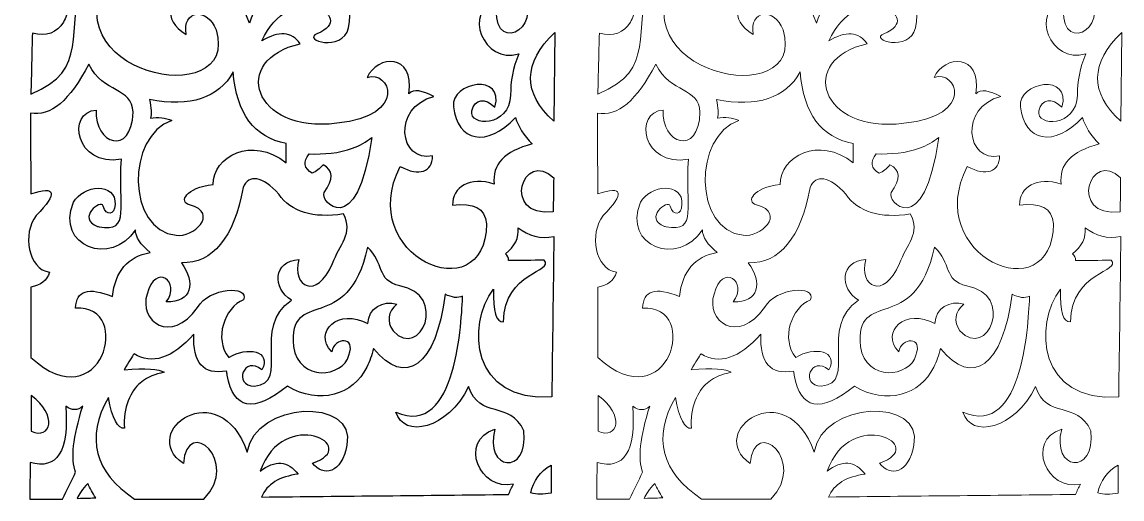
# Model space of a CAD drawing. Header units: centimetres. Extents: x -83 to 82, y -87 to 87.
# Drawn here: x -82.8 to 81.4, y -86.8 to -15.5 of the extents above; entities that cross this region are included whole.
import ezdxf

# ---------------------------------------------------------------- set-up
doc = ezdxf.new("R2010")
doc.units = ezdxf.units.CM
doc.header["$MEASUREMENT"] = 0
doc.layers.add('layer 1', color=7, linetype='Continuous')

msp = doc.modelspace()

# ---------------------------------------------------------------- linework, layer by layer
at = {"layer": 'layer 1', "color": 114}
for points, knots in [([(-42.96517, -5.62604), (-47.53898, -10.06819), (-51.75616, -9.1683), (-51.87404, -3.49289), (-51.87404, -3.49289), (-55.33047, -3.95403), (-56.98355, -2.01725), (-56.83328, 2.31743), (-56.83328, 2.31743), (-60.72804, -1.81231), (-63.69608, -2.80631), (-65.73737, -0.66459), (-65.73737, -0.66459), (-67.49063, -2.76533), (-67.64092, -3.57488), (-66.18821, -3.09325), (-66.18821, -3.09325), (-65.38672, -2.81658), (-63.78373, -2.92929), (-61.37925, -3.43142), (-61.37925, -3.43142), (-65.73737, -4.42542), (-67.69102, -7.24349), (-67.24017, -11.8856), (-67.24017, -11.8856), (-68.6553, -11.05556), (-69.39418, -9.59016), (-69.45679, -7.48942), (-69.45679, -7.48942), (-79.86382, -23.45905), (-50.04878, -29.20666), (-53.86193, -16.6948), (-53.86193, -16.6948), (-55.10387, -13.28538), (-58.98816, -13.66033), (-58.32277, -17.36156), (-58.32277, -17.36156), (-65.8626, -13.03327), (-53.28109, -3.33795), (-48.86845, -15.66692), (-48.86845, -15.66692), (-46.5892, -7.60215), (-32.04943, -6.19844), (-34.06587, -16.374), (-34.06587, -16.374), (-35.05437, -20.09177), (-41.08046, -18.19273), (-38.79158, -17.26935), (-38.79158, -17.26935), (-32.38375, -14.68333), (-42.99715, -9.07369), (-47.02751, -18.34152), (-47.02751, -18.34152), (-44.48527, -16.8044), (-42.5692, -16.94786), (-41.2793, -18.77191), (-41.2793, -18.77191), (-51.73267, -21.04032), (-48.41189, -32.19563), (-35.82592, -30.65375), (-35.82592, -30.65375), (-24.94155, -29.52646), (-27.98527, -22.51616), (-31.31692, -23.82801), (-31.31692, -23.82801), (-29.78886, -20.4049), (-24.17767, -20.09743), (-25.07947, -26.22623), (-25.07947, -26.22623), (-24.32547, -25.40634), (-23.07548, -25.81547), (-21.32948, -26.63537), (-21.32948, -26.63537), (-27.63455, -28.25551), (-26.48016, -36.59489), (-21.52288, -35.5117), (-21.52288, -35.5117), (-21.5496, -37.93766), (-23.49561, -38.59715), (-26.36401, -37.12518), (-26.36401, -37.12518), (-33.22071, -50.39305), (-13.67889, -59.0792), (-13.45577, -45.65808), (-13.45577, -45.65808), (-13.6689, -43.34691), (-15.44, -42.45567), (-18.54142, -42.89088), (-18.54142, -42.89088), (-18.57449, -40.1482), (-15.97233, -38.54396), (-12.31283, -39.73829), (-12.31283, -39.73829), (-12.70104, -36.81776), (-10.81002, -34.81949), (-6.63976, -33.7435), (-6.63976, -33.7435), (-7.92458, -32.4488), (-8.75737, -31.13556), (-9.13812, -29.80384), (-9.13812, -29.80384), (-13.37639, -34.32621), (-17.88334, -33.3948), (-18.39914, -28.17942), (-18.39914, -28.17942), (-18.82494, -24.40834), (-10.6848, -23.1066), (-12.2377, -28.2406), (-12.2377, -28.2406), (-13.70293, -26.78546), (-15.22802, -26.95671), (-15.65656, -28.79396), (-15.65656, -28.79396), (-16.11991, -31.15089), (-10.05862, -31.28411), (-9.87077, -26.42679), (-9.87077, -26.42679), (-9.92086, -24.41829), (-9.52012, -22.36879), (-8.66854, -20.2783), (-8.66854, -20.2783), (-13.90329, -21.91789), (-17.14683, -13.82237), (-11.86199, -12.22377), (-11.86199, -12.22377), (-13.25207, -20.83166), (-4.61098, -16.81464), (-8.25527, -11.05555), (-8.25527, -11.05555), (-10.84759, -7.43819), (-13.28966, -11.46546), (-15.91956, -5.89082), (-15.91956, -5.89082), (-20.10236, -14.02732), (-27.04027, -11.79337), (-26.58943, -9.61066), (-26.58943, -9.61066), (-22.27301, -11.82096), (-17.98715, -8.17651), (-18.24082, 0.40029), (-18.24082, 0.40029), (-18.22384, 1.7743), (-17.65046, 4.10419), (-16.52067, 7.38993), (-16.52067, 7.38993), (-17.26343, 7.0671), (-17.9701, 7.23267), (-18.64063, 7.88667), (-18.64063, 7.88667), (-18.31666, -2.25797), (-24.90292, -6.79841), (-30.26482, 0.03133), (-30.26482, 0.03133), (-30.23976, -5.29808), (-36.42323, -9.91693), (-42.96517, -5.62604)], [0, 0, 0, 0, 0.025, 0.025, 0.025, 0.025, 0.05, 0.05, 0.05, 0.05, 0.075, 0.075, 0.075, 0.075, 0.1, 0.1, 0.1, 0.1, 0.125, 0.125, 0.125, 0.125, 0.15, 0.15, 0.15, 0.15, 0.175, 0.175, 0.175, 0.175, 0.2, 0.2, 0.2, 0.2, 0.225, 0.225, 0.225, 0.225, 0.25, 0.25, 0.25, 0.25, 0.275, 0.275, 0.275, 0.275, 0.3, 0.3, 0.3, 0.3, 0.325, 0.325, 0.325, 0.325, 0.35, 0.35, 0.35, 0.35, 0.375, 0.375, 0.375, 0.375, 0.4, 0.4, 0.4, 0.4, 0.425, 0.425, 0.425, 0.425, 0.45, 0.45, 0.45, 0.45, 0.475, 0.475, 0.475, 0.475, 0.5, 0.5, 0.5, 0.5, 0.525, 0.525, 0.525, 0.525, 0.55, 0.55, 0.55, 0.55, 0.575, 0.575, 0.575, 0.575, 0.6, 0.6, 0.6, 0.6, 0.625, 0.625, 0.625, 0.625, 0.65, 0.65, 0.65, 0.65, 0.675, 0.675, 0.675, 0.675, 0.7, 0.7, 0.7, 0.7, 0.725, 0.725, 0.725, 0.725, 0.75, 0.75, 0.75, 0.75, 0.775, 0.775, 0.775, 0.775, 0.8, 0.8, 0.8, 0.8, 0.825, 0.825, 0.825, 0.825, 0.85, 0.85, 0.85, 0.85, 0.875, 0.875, 0.875, 0.875, 0.9, 0.9, 0.9, 0.9, 0.925, 0.925, 0.925, 0.925, 0.95, 0.95, 0.95, 0.95, 1, 1, 1, 1]), ([(-81.51712, -26.28774), (-81.44185, -23.24959), (-81.3666, -20.21144), (-81.29135, -17.17331), (-81.29135, -17.17331), (-79.22258, -17.70673), (-77.60245, -17.14738), (-76.65082, -15.52256), (-76.65082, -15.52256), (-76.47393, -15.22054), (-76.32049, -14.88118), (-76.19118, -14.50575), (-76.19118, -14.50575), (-75.70645, -13.09846), (-75.56561, -11.17712), (-75.8437, -8.74987), (-75.8437, -8.74987), (-75.12987, -9.13927), (-74.39099, -9.15977), (-73.62707, -8.81135), (-73.62707, -8.81135), (-76.58227, -17.00227), (-72.52393, -22.58177), (-81.51712, -26.28774)], [0, 0, 0, 0, 0.142857143, 0.142857143, 0.142857143, 0.142857143, 0.285714286, 0.285714286, 0.285714286, 0.285714286, 0.428571429, 0.428571429, 0.428571429, 0.428571429, 0.571428571, 0.571428571, 0.571428571, 0.571428571, 0.714285714, 0.714285714, 0.714285714, 0.714285714, 1, 1, 1, 1]), ([(-3.43627, -30.34627), (-3.43627, -30.34627), (-3.28597, -17.06376), (-3.28597, -17.06376), (-3.28597, -17.06376), (-8.04546, -21.65524), (-8.09557, -26.08275), (-3.43627, -30.34627)], [0, 0, 0, 0, 0.333333333, 0.333333333, 0.333333333, 0.333333333, 1, 1, 1, 1]), ([(-70.73635, -43.00933), (-70.22945, -44.56144), (-69.03364, -44.40262), (-68.95226, -42.80956), (-68.95226, -42.80956), (-68.72113, -39.40173), (-73.80375, -39.82322), (-75.12937, -42.46043), (-75.12937, -42.46043), (-77.91665, -49.07111), (-69.43268, -52.10788), (-65.90989, -46.58988), (-65.90989, -46.58988), (-65.89313, -47.63753), (-65.15869, -48.76177), (-63.70657, -49.9626), (-63.70657, -49.9626), (-67.03821, -50.55703), (-68.91696, -52.75029), (-69.34282, -56.54236), (-69.34282, -56.54236), (-72.92497, -55.06653), (-74.75361, -55.64047), (-74.82877, -58.26417), (-74.82877, -58.26417), (-66.01117, -57.77223), (-71.02118, -75.29778), (-81.51712, -65.64335), (-81.51712, -65.64335), (-81.51713, -62.13824), (-81.51712, -58.63313), (-81.51712, -55.12802), (-81.51712, -55.12802), (-80.03918, -54.88205), (-79.11233, -54.14413), (-78.73657, -52.91427), (-78.73657, -52.91427), (-81.91066, -52.44202), (-82.84056, -47.12699), (-80.70853, -44.42311), (-80.70853, -44.42311), (-77.45925, -41.03436), (-77.72878, -39.95639), (-81.51712, -41.18917), (-81.51712, -41.18917), (-81.54217, -37.17161), (-81.56722, -33.15406), (-81.59227, -29.13651), (-81.59227, -29.13651), (-78.58627, -29.68995), (-75.68047, -27.25073), (-72.87487, -21.81882), (-72.87487, -21.81882), (-70.58389, -26.3448), (-66.4264, -25.14471), (-66.26336, -29.00916), (-66.26336, -29.00916), (-66.45121, -35.67003), (-72.07418, -33.74351), (-71.74857, -28.67099), (-71.74857, -28.67099), (-76.15679, -28.93744), (-74.94202, -37.22766), (-67.99157, -36.01845), (-67.99157, -36.01845), (-68.56664, -43.01783), (-66.48876, -47.00376), (-71.33827, -46.13169), (-71.33827, -46.13169), (-71.41112, -46.10845), (-71.4798, -46.08417), (-71.5466, -46.05944), (-71.5466, -46.05944), (-74.82062, -44.84729), (-70.93683, -41.89763), (-70.73635, -43.00933)], [0, 0, 0, 0, 0.05, 0.05, 0.05, 0.05, 0.1, 0.1, 0.1, 0.1, 0.15, 0.15, 0.15, 0.15, 0.2, 0.2, 0.2, 0.2, 0.25, 0.25, 0.25, 0.25, 0.3, 0.3, 0.3, 0.3, 0.35, 0.35, 0.35, 0.35, 0.4, 0.4, 0.4, 0.4, 0.45, 0.45, 0.45, 0.45, 0.5, 0.5, 0.5, 0.5, 0.55, 0.55, 0.55, 0.55, 0.6, 0.6, 0.6, 0.6, 0.65, 0.65, 0.65, 0.65, 0.7, 0.7, 0.7, 0.7, 0.75, 0.75, 0.75, 0.75, 0.8, 0.8, 0.8, 0.8, 0.85, 0.85, 0.85, 0.85, 0.9, 0.9, 0.9, 0.9, 1, 1, 1, 1]), ([(-43.38322, -33.65128), (-43.38321, -34.61455), (-43.38321, -35.57781), (-43.38321, -36.54107), (-43.38321, -36.54107), (-48.51777, -32.46257), (-54.30356, -35.6393), (-54.31609, -39.79977), (-54.31609, -39.79977), (-58.39869, -40.25066), (-59.4256, -42.42314), (-57.84767, -42.81254), (-57.84767, -42.81254), (-53.21488, -44.13889), (-57.39682, -47.81332), (-59.79876, -47.37989), (-59.79876, -47.37989), (-67.26286, -46.67778), (-67.26144, -32.49924), (-60.47757, -30.23886), (-60.47757, -30.23886), (-61.41681, -29.77773), (-62.4813, -29.66502), (-63.67102, -29.9007), (-63.67102, -29.9007), (-63.47064, -29.2756), (-63.52074, -28.34307), (-63.8213, -27.10313), (-63.8213, -27.10313), (-57.67235, -28.27134), (-53.50208, -26.89818), (-51.3105, -22.98364), (-51.3105, -22.98364), (-50.79703, -29.22436), (-48.1546, -32.78024), (-43.38322, -33.65128)], [0, 0, 0, 0, 0.1, 0.1, 0.1, 0.1, 0.2, 0.2, 0.2, 0.2, 0.3, 0.3, 0.3, 0.3, 0.4, 0.4, 0.4, 0.4, 0.5, 0.5, 0.5, 0.5, 0.6, 0.6, 0.6, 0.6, 0.7, 0.7, 0.7, 0.7, 0.8, 0.8, 0.8, 0.8, 1, 1, 1, 1]), ([(-30.60942, -32.75974), (-31.43458, -33.43853), (-32.40949, -33.98362), (-33.47545, -34.37698), (-33.47545, -34.37698), (-35.49803, -35.1221), (-37.76343, -35.30775), (-39.95593, -35.21818), (-39.95593, -35.21818), (-40.87615, -36.40146), (-40.73216, -37.36959), (-39.52399, -38.12258), (-39.52399, -38.12258), (-38.89174, -37.84597), (-38.34712, -37.42592), (-37.89014, -36.86247), (-37.89014, -36.86247), (-36.34756, -37.59414), (-36.28757, -38.9729), (-37.71015, -40.99872), (-37.71015, -40.99872), (-38.52368, -42.1259), (-32.79595, -48.64939), (-30.60942, -32.75974)], [0, 0, 0, 0, 0.142857143, 0.142857143, 0.142857143, 0.142857143, 0.285714286, 0.285714286, 0.285714286, 0.285714286, 0.428571429, 0.428571429, 0.428571429, 0.428571429, 0.571428571, 0.571428571, 0.571428571, 0.571428571, 0.714285714, 0.714285714, 0.714285714, 0.714285714, 1, 1, 1, 1]), ([(-3.52144, -43.86726), (-3.49639, -42.31989), (-3.47135, -40.36338), (-3.44631, -38.81601), (-3.44631, -38.81601), (-7.92965, -34.39936), (-11.44871, -44.7793), (-3.52144, -43.86726)], [0, 0, 0, 0, 0.333333333, 0.333333333, 0.333333333, 0.333333333, 1, 1, 1, 1]), ([(-34.85483, -44.19595), (-33.29679, -47.0797), (-35.41839, -48.75609), (-36.48577, -51.623), (-36.48577, -51.623), (-38.7828, -57.12591), (-42.61928, -55.08904), (-41.48903, -51.02078), (-41.48903, -51.02078), (-45.36746, -51.19988), (-45.46654, -55.35692), (-42.57925, -57.0958), (-42.57925, -57.0958), (-48.67432, -61.09286), (-42.6603, -69.51391), (-48.11733, -69.92222), (-48.11733, -69.92222), (-51.43152, -69.9295), (-49.66313, -65.21321), (-47.01721, -67.50457), (-47.01721, -67.50457), (-45.51719, -64.68936), (-49.18942, -63.90355), (-51.94918, -65.6542), (-51.94918, -65.6542), (-54.23837, -62.8794), (-52.60041, -58.15303), (-49.74032, -57.0088), (-49.74032, -57.0088), (-48.92223, -54.84992), (-54.81091, -55.12377), (-56.64543, -58.15303), (-56.64543, -58.15303), (-60.55859, -63.86082), (-65.48492, -60.15078), (-64.14457, -56.16361), (-64.14457, -56.16361), (-62.97002, -51.45783), (-58.98006, -54.29395), (-61.30177, -57.34177), (-61.30177, -57.34177), (-57.41902, -57.46478), (-56.89297, -54.4721), (-59.04727, -51.49993), (-59.04727, -51.49993), (-54.31282, -51.56142), (-51.23167, -47.81034), (-49.80382, -40.24668), (-49.80382, -40.24668), (-49.02727, -38.23791), (-46.92455, -38.48506), (-44.49464, -41.25223), (-44.49464, -41.25223), (-42.61929, -43.90902), (-39.40602, -44.89026), (-34.85483, -44.19595)], [0, 0, 0, 0, 0.066666667, 0.066666667, 0.066666667, 0.066666667, 0.133333333, 0.133333333, 0.133333333, 0.133333333, 0.2, 0.2, 0.2, 0.2, 0.266666667, 0.266666667, 0.266666667, 0.266666667, 0.333333333, 0.333333333, 0.333333333, 0.333333333, 0.4, 0.4, 0.4, 0.4, 0.466666667, 0.466666667, 0.466666667, 0.466666667, 0.533333333, 0.533333333, 0.533333333, 0.533333333, 0.6, 0.6, 0.6, 0.6, 0.666666667, 0.666666667, 0.666666667, 0.666666667, 0.733333333, 0.733333333, 0.733333333, 0.733333333, 0.8, 0.8, 0.8, 0.8, 0.866666667, 0.866666667, 0.866666667, 0.866666667, 1, 1, 1, 1]), ([(-3.73687, -71.54669), (-3.62748, -63.557), (-3.51811, -55.56731), (-3.40874, -47.57762), (-3.40874, -47.57762), (-5.43752, -47.93628), (-7.21583, -47.49565), (-8.74368, -46.25569), (-8.74368, -46.25569), (-8.61844, -47.74158), (-9.24462, -49.04301), (-10.62218, -50.15998), (-10.62218, -50.15998), (-10.3091, -50.39568), (-10.17134, -50.73385), (-10.20891, -51.17449), (-10.20891, -51.17449), (-8.4306, -51.154), (-6.65229, -51.1335), (-4.87397, -51.113), (-4.87397, -51.113), (-3.24593, -52.85509), (-10.7975, -52.7526), (-10.96031, -60.30501), (-10.96031, -60.30501), (-12.02479, -60.41772), (-12.5132, -58.78838), (-12.42554, -55.41695), (-12.42554, -55.41695), (-16.51236, -60.82639), (-15.72035, -72.41378), (-3.73687, -71.54669)], [0, 0, 0, 0, 0.111111111, 0.111111111, 0.111111111, 0.111111111, 0.222222222, 0.222222222, 0.222222222, 0.222222222, 0.333333333, 0.333333333, 0.333333333, 0.333333333, 0.444444444, 0.444444444, 0.444444444, 0.444444444, 0.555555556, 0.555555556, 0.555555556, 0.555555556, 0.666666667, 0.666666667, 0.666666667, 0.666666667, 0.777777778, 0.777777778, 0.777777778, 0.777777778, 1, 1, 1, 1]), ([(-27.43921, -61.68556), (-28.40531, -60.19229), (-28.20971, -58.86107), (-26.85242, -57.6919), (-26.85242, -57.6919), (-28.91877, -57.05656), (-31.14794, -58.23503), (-31.17298, -60.5817), (-31.17298, -60.5817), (-35.55517, -58.18171), (-39.44678, -61.77008), (-36.59431, -64.79995), (-36.59431, -64.79995), (-36.17489, -62.62806), (-32.93221, -62.41292), (-34.02146, -65.30706), (-34.02146, -65.30706), (-34.88495, -68.63383), (-41.47449, -69.39513), (-42.29369, -63.9941), (-42.29369, -63.9941), (-43.11548, -54.96404), (-34.19315, -62.69709), (-31.24177, -49.16319), (-31.24177, -49.16319), (-28.68676, -51.5307), (-29.93889, -54.13383), (-26.43218, -54.94353), (-26.43218, -54.94353), (-19.16867, -56.1734), (-23.30141, -66.14092), (-27.43921, -61.68556)], [0, 0, 0, 0, 0.111111111, 0.111111111, 0.111111111, 0.111111111, 0.222222222, 0.222222222, 0.222222222, 0.222222222, 0.333333333, 0.333333333, 0.333333333, 0.333333333, 0.444444444, 0.444444444, 0.444444444, 0.444444444, 0.555555556, 0.555555556, 0.555555556, 0.555555556, 0.666666667, 0.666666667, 0.666666667, 0.666666667, 0.777777778, 0.777777778, 0.777777778, 0.777777778, 1, 1, 1, 1]), ([(-16.14497, -69.98889), (-14.46686, -74.9999), (-10.05863, -71.9769), (-7.87957, -76.59852), (-7.87957, -76.59852), (-7.19079, -83.43361), (-13.90329, -82.55233), (-12.23769, -76.35258), (-12.23769, -76.35258), (-17.72301, -78.11472), (-14.46684, -85.70855), (-9.45721, -84.5621), (-9.45721, -84.5621), (-9.70473, -85.08159), (-9.95225, -85.60108), (-10.19977, -86.12057), (-10.19977, -86.12057), (-22.48821, -86.24624), (-34.77665, -86.37192), (-47.06508, -86.4976), (-47.06508, -86.4976), (-46.23854, -84.56083), (-44.41015, -83.42336), (-41.57986, -83.08519), (-41.57986, -83.08519), (-43.13275, -81.05618), (-45.0363, -80.91272), (-47.2905, -82.65479), (-47.2905, -82.65479), (-43.711, -72.75539), (-31.90346, -78.95522), (-39.48181, -81.42542), (-39.48181, -81.42542), (-37.84107, -83.50599), (-35.11197, -83.01517), (-34.32292, -78.74139), (-34.32292, -78.74139), (-32.81991, -71.50572), (-48.07535, -72.16163), (-49.20262, -79.78677), (-49.20262, -79.78677), (-53.33586, -67.9596), (-65.61036, -76.71212), (-58.74667, -81.50858), (-58.74667, -81.50858), (-58.14546, -74.21139), (-50.20461, -81.20111), (-55.66552, -86.79699), (-55.66552, -86.79699), (-59.12242, -86.79698), (-62.57932, -86.79698), (-66.03622, -86.79698), (-66.03622, -86.79698), (-72.04822, -82.75893), (-73.35081, -77.696), (-69.94402, -71.60818), (-69.94402, -71.60818), (-69.34282, -74.82632), (-68.54122, -76.36364), (-67.53922, -76.22016), (-67.53922, -76.22016), (-67.78813, -73.17851), (-66.55753, -70.57111), (-65.18552, -69.47031), (-65.18552, -69.47031), (-63.81351, -68.3695), (-63.06516, -68.18921), (-61.60237, -67.8571), (-61.60237, -67.8571), (-62.36861, -67.34503), (-64.36059, -67.21535), (-67.5783, -67.468), (-67.5783, -67.468), (-66.86447, -66.28955), (-66.37606, -65.50049), (-66.11307, -65.10083), (-66.11307, -65.10083), (-63.43403, -66.7852), (-60.45252, -65.79767), (-57.16852, -62.13824), (-57.16852, -62.13824), (-57.39396, -66.44275), (-55.76572, -68.28755), (-52.28377, -67.67262), (-52.28377, -67.67262), (-52.25445, -67.88856), (-52.22153, -68.09654), (-52.18578, -68.29833), (-52.18578, -68.29833), (-51.27472, -73.44082), (-48.27658, -73.99125), (-43.19062, -69.94787), (-43.19062, -69.94787), (-38.3662, -72.77004), (-33.44803, -71.25796), (-31.34355, -67.07964), (-31.34355, -67.07964), (-30.92891, -66.25641), (-30.5905, -65.32496), (-30.33997, -64.2905), (-30.33997, -64.2905), (-25.58047, -70.19384), (-20.97127, -66.9347), (-19.66867, -56.1734), (-19.66867, -56.1734), (-18.64163, -56.72683), (-17.76488, -56.82932), (-17.03842, -56.48087), (-17.03842, -56.48087), (-17.21714, -59.6953), (-17.81802, -77.88458), (-27.0027, -73.80096), (-27.0027, -73.80096), (-25.85056, -77.80772), (-19.30085, -76.38333), (-16.14497, -69.98889)], [0, 0, 0, 0, 0.033333333, 0.033333333, 0.033333333, 0.033333333, 0.066666667, 0.066666667, 0.066666667, 0.066666667, 0.1, 0.1, 0.1, 0.1, 0.133333333, 0.133333333, 0.133333333, 0.133333333, 0.166666667, 0.166666667, 0.166666667, 0.166666667, 0.2, 0.2, 0.2, 0.2, 0.233333333, 0.233333333, 0.233333333, 0.233333333, 0.266666667, 0.266666667, 0.266666667, 0.266666667, 0.3, 0.3, 0.3, 0.3, 0.333333333, 0.333333333, 0.333333333, 0.333333333, 0.366666667, 0.366666667, 0.366666667, 0.366666667, 0.4, 0.4, 0.4, 0.4, 0.433333333, 0.433333333, 0.433333333, 0.433333333, 0.466666667, 0.466666667, 0.466666667, 0.466666667, 0.5, 0.5, 0.5, 0.5, 0.533333333, 0.533333333, 0.533333333, 0.533333333, 0.566666667, 0.566666667, 0.566666667, 0.566666667, 0.6, 0.6, 0.6, 0.6, 0.633333333, 0.633333333, 0.633333333, 0.633333333, 0.666666667, 0.666666667, 0.666666667, 0.666666667, 0.7, 0.7, 0.7, 0.7, 0.733333333, 0.733333333, 0.733333333, 0.733333333, 0.766666667, 0.766666667, 0.766666667, 0.766666667, 0.8, 0.8, 0.8, 0.8, 0.833333333, 0.833333333, 0.833333333, 0.833333333, 0.866666667, 0.866666667, 0.866666667, 0.866666667, 0.9, 0.9, 0.9, 0.9, 0.933333333, 0.933333333, 0.933333333, 0.933333333, 1, 1, 1, 1]), ([(-81.47851, -76.64802), (-81.47851, -74.8808), (-81.47851, -73.11357), (-81.47851, -71.34635), (-81.47851, -71.34635), (-77.43455, -74.23538), (-78.52379, -78.03106), (-81.47851, -76.64802)], [0, 0, 0, 0, 0.333333333, 0.333333333, 0.333333333, 0.333333333, 1, 1, 1, 1]), ([(-81.62948, -81.33286), (-77.59697, -82.49083), (-75.81865, -79.69326), (-76.29454, -72.94017), (-76.29454, -72.94017), (-75.38034, -73.596), (-74.54127, -73.59601), (-73.77735, -72.94017), (-73.77735, -72.94017), (-75.22955, -77.55252), (-75.58004, -80.83911), (-74.82877, -82.79993), (-74.82877, -82.79993), (-75.48007, -84.13228), (-76.13137, -85.46464), (-76.78267, -86.79699), (-76.78267, -86.79699), (-78.41092, -86.79699), (-80.03917, -86.79699), (-81.66742, -86.79699), (-81.66742, -86.79699), (-81.65478, -84.97561), (-81.64213, -83.15424), (-81.62948, -81.33286)], [0, 0, 0, 0, 0.142857143, 0.142857143, 0.142857143, 0.142857143, 0.285714286, 0.285714286, 0.285714286, 0.285714286, 0.428571429, 0.428571429, 0.428571429, 0.428571429, 0.571428571, 0.571428571, 0.571428571, 0.571428571, 0.714285714, 0.714285714, 0.714285714, 0.714285714, 1, 1, 1, 1]), ([(-3.84199, -85.91441), (-3.84199, -84.516), (-3.84199, -83.11759), (-3.84199, -81.71918), (-3.84199, -81.71918), (-5.46334, -82.7078), (-6.4712, -84.09597), (-6.86557, -85.88368), (-6.86557, -85.88368), (-5.97039, -86.11931), (-4.96253, -86.12955), (-3.84199, -85.91441)], [0, 0, 0, 0, 0.25, 0.25, 0.25, 0.25, 0.5, 0.5, 0.5, 0.5, 1, 1, 1, 1]), ([(-71.82559, -86.60593), (-72.35769, -86.65716), (-73.27791, -86.6879), (-74.58625, -86.69813), (-74.58625, -86.69813), (-74.35462, -86.09369), (-73.83504, -85.34582), (-73.02751, -84.45453), (-73.02751, -84.45453), (-72.67695, -85.21265), (-72.27631, -85.92978), (-71.82559, -86.60593)], [0, 0, 0, 0, 0.25, 0.25, 0.25, 0.25, 0.5, 0.5, 0.5, 0.5, 1, 1, 1, 1])]:
    msp.add_open_spline(points, degree=3, knots=knots, dxfattribs=at)
at = {"layer": 'layer 1', "color": 250, "lineweight": 9}
for points, knots in [([(41.70154, -5.62604), (37.12773, -10.06819), (32.91055, -9.1683), (32.79267, -3.49289), (32.79267, -3.49289), (29.33624, -3.95403), (27.68316, -2.01725), (27.83343, 2.31743), (27.83343, 2.31743), (23.93867, -1.81231), (20.97063, -2.80631), (18.92934, -0.66459), (18.92934, -0.66459), (17.17608, -2.76533), (17.02579, -3.57488), (18.4785, -3.09325), (18.4785, -3.09325), (19.27999, -2.81658), (20.88298, -2.92929), (23.28746, -3.43142), (23.28746, -3.43142), (18.92934, -4.42542), (16.97569, -7.24349), (17.42654, -11.8856), (17.42654, -11.8856), (16.01141, -11.05556), (15.27253, -9.59016), (15.20992, -7.48942), (15.20992, -7.48942), (4.80289, -23.45905), (34.61793, -29.20666), (30.80478, -16.6948), (30.80478, -16.6948), (29.56284, -13.28538), (25.67855, -13.66033), (26.34394, -17.36156), (26.34394, -17.36156), (18.80411, -13.03327), (31.38562, -3.33795), (35.79826, -15.66692), (35.79826, -15.66692), (38.07751, -7.60215), (52.61728, -6.19844), (50.60084, -16.374), (50.60084, -16.374), (49.61234, -20.09177), (43.58625, -18.19273), (45.87513, -17.26935), (45.87513, -17.26935), (52.28296, -14.68333), (41.66956, -9.07369), (37.6392, -18.34152), (37.6392, -18.34152), (40.18144, -16.8044), (42.09751, -16.94786), (43.38741, -18.77191), (43.38741, -18.77191), (32.93404, -21.04032), (36.25482, -32.19563), (48.84079, -30.65375), (48.84079, -30.65375), (59.72516, -29.52646), (56.68144, -22.51616), (53.34979, -23.82801), (53.34979, -23.82801), (54.87785, -20.4049), (60.48904, -20.09743), (59.58724, -26.22623), (59.58724, -26.22623), (60.34124, -25.40634), (61.59123, -25.81547), (63.33723, -26.63537), (63.33723, -26.63537), (57.03216, -28.25551), (58.18655, -36.59489), (63.14383, -35.5117), (63.14383, -35.5117), (63.11711, -37.93766), (61.1711, -38.59715), (58.3027, -37.12518), (58.3027, -37.12518), (51.446, -50.39305), (70.98782, -59.0792), (71.21094, -45.65808), (71.21094, -45.65808), (70.99781, -43.34691), (69.22671, -42.45567), (66.12529, -42.89088), (66.12529, -42.89088), (66.09222, -40.1482), (68.69438, -38.54396), (72.35388, -39.73829), (72.35388, -39.73829), (71.96567, -36.81776), (73.85669, -34.81949), (78.02695, -33.7435), (78.02695, -33.7435), (76.74213, -32.4488), (75.90934, -31.13556), (75.52859, -29.80384), (75.52859, -29.80384), (71.29032, -34.32621), (66.78337, -33.3948), (66.26757, -28.17942), (66.26757, -28.17942), (65.84177, -24.40834), (73.98191, -23.1066), (72.42901, -28.2406), (72.42901, -28.2406), (70.96378, -26.78546), (69.43869, -26.95671), (69.01015, -28.79396), (69.01015, -28.79396), (68.5468, -31.15089), (74.60809, -31.28411), (74.79594, -26.42679), (74.79594, -26.42679), (74.74585, -24.41829), (75.14659, -22.36879), (75.99817, -20.2783), (75.99817, -20.2783), (70.76342, -21.91789), (67.51988, -13.82237), (72.80472, -12.22377), (72.80472, -12.22377), (71.41464, -20.83166), (80.05573, -16.81464), (76.41144, -11.05555), (76.41144, -11.05555), (73.81912, -7.43819), (71.37705, -11.46546), (68.74715, -5.89082), (68.74715, -5.89082), (64.56435, -14.02732), (57.62644, -11.79337), (58.07728, -9.61066), (58.07728, -9.61066), (62.3937, -11.82096), (66.67956, -8.17651), (66.42589, 0.40029), (66.42589, 0.40029), (66.44287, 1.7743), (67.01625, 4.10419), (68.14604, 7.38993), (68.14604, 7.38993), (67.40328, 7.0671), (66.69661, 7.23267), (66.02608, 7.88667), (66.02608, 7.88667), (66.35005, -2.25797), (59.76379, -6.79841), (54.40189, 0.03133), (54.40189, 0.03133), (54.42695, -5.29808), (48.24348, -9.91693), (41.70154, -5.62604)], [0, 0, 0, 0, 0.025, 0.025, 0.025, 0.025, 0.05, 0.05, 0.05, 0.05, 0.075, 0.075, 0.075, 0.075, 0.1, 0.1, 0.1, 0.1, 0.125, 0.125, 0.125, 0.125, 0.15, 0.15, 0.15, 0.15, 0.175, 0.175, 0.175, 0.175, 0.2, 0.2, 0.2, 0.2, 0.225, 0.225, 0.225, 0.225, 0.25, 0.25, 0.25, 0.25, 0.275, 0.275, 0.275, 0.275, 0.3, 0.3, 0.3, 0.3, 0.325, 0.325, 0.325, 0.325, 0.35, 0.35, 0.35, 0.35, 0.375, 0.375, 0.375, 0.375, 0.4, 0.4, 0.4, 0.4, 0.425, 0.425, 0.425, 0.425, 0.45, 0.45, 0.45, 0.45, 0.475, 0.475, 0.475, 0.475, 0.5, 0.5, 0.5, 0.5, 0.525, 0.525, 0.525, 0.525, 0.55, 0.55, 0.55, 0.55, 0.575, 0.575, 0.575, 0.575, 0.6, 0.6, 0.6, 0.6, 0.625, 0.625, 0.625, 0.625, 0.65, 0.65, 0.65, 0.65, 0.675, 0.675, 0.675, 0.675, 0.7, 0.7, 0.7, 0.7, 0.725, 0.725, 0.725, 0.725, 0.75, 0.75, 0.75, 0.75, 0.775, 0.775, 0.775, 0.775, 0.8, 0.8, 0.8, 0.8, 0.825, 0.825, 0.825, 0.825, 0.85, 0.85, 0.85, 0.85, 0.875, 0.875, 0.875, 0.875, 0.9, 0.9, 0.9, 0.9, 0.925, 0.925, 0.925, 0.925, 0.95, 0.95, 0.95, 0.95, 1, 1, 1, 1]), ([(3.14959, -26.28774), (3.22486, -23.24959), (3.30011, -20.21144), (3.37536, -17.17331), (3.37536, -17.17331), (5.44413, -17.70673), (7.06426, -17.14738), (8.01589, -15.52256), (8.01589, -15.52256), (8.19278, -15.22054), (8.34622, -14.88118), (8.47553, -14.50575), (8.47553, -14.50575), (8.96026, -13.09846), (9.1011, -11.17712), (8.82301, -8.74987), (8.82301, -8.74987), (9.53684, -9.13927), (10.27572, -9.15977), (11.03964, -8.81135), (11.03964, -8.81135), (8.08444, -17.00227), (12.14278, -22.58177), (3.14959, -26.28774)], [0, 0, 0, 0, 0.142857143, 0.142857143, 0.142857143, 0.142857143, 0.285714286, 0.285714286, 0.285714286, 0.285714286, 0.428571429, 0.428571429, 0.428571429, 0.428571429, 0.571428571, 0.571428571, 0.571428571, 0.571428571, 0.714285714, 0.714285714, 0.714285714, 0.714285714, 1, 1, 1, 1]), ([(81.23044, -30.34627), (81.23044, -30.34627), (81.38074, -17.06376), (81.38074, -17.06376), (81.38074, -17.06376), (76.62125, -21.65524), (76.57114, -26.08275), (81.23044, -30.34627)], [0, 0, 0, 0, 0.333333333, 0.333333333, 0.333333333, 0.333333333, 1, 1, 1, 1]), ([(13.93036, -43.00933), (14.43726, -44.56144), (15.63307, -44.40262), (15.71445, -42.80956), (15.71445, -42.80956), (15.94558, -39.40173), (10.86296, -39.82322), (9.53734, -42.46043), (9.53734, -42.46043), (6.75006, -49.07111), (15.23403, -52.10788), (18.75682, -46.58988), (18.75682, -46.58988), (18.77358, -47.63753), (19.50802, -48.76177), (20.96014, -49.9626), (20.96014, -49.9626), (17.6285, -50.55703), (15.74975, -52.75029), (15.32389, -56.54236), (15.32389, -56.54236), (11.74174, -55.06653), (9.9131, -55.64047), (9.83794, -58.26417), (9.83794, -58.26417), (18.65554, -57.77223), (13.64553, -75.29778), (3.14959, -65.64335), (3.14959, -65.64335), (3.14958, -62.13824), (3.14959, -58.63313), (3.14959, -55.12802), (3.14959, -55.12802), (4.62753, -54.88205), (5.55438, -54.14413), (5.93014, -52.91427), (5.93014, -52.91427), (2.75605, -52.44202), (1.82615, -47.12699), (3.95818, -44.42311), (3.95818, -44.42311), (7.20746, -41.03436), (6.93793, -39.95639), (3.14959, -41.18917), (3.14959, -41.18917), (3.12454, -37.17161), (3.09949, -33.15406), (3.07444, -29.13651), (3.07444, -29.13651), (6.08044, -29.68995), (8.98624, -27.25073), (11.79184, -21.81882), (11.79184, -21.81882), (14.08282, -26.3448), (18.24031, -25.14471), (18.40335, -29.00916), (18.40335, -29.00916), (18.2155, -35.67003), (12.59253, -33.74351), (12.91814, -28.67099), (12.91814, -28.67099), (8.50992, -28.93744), (9.72469, -37.22766), (16.67514, -36.01845), (16.67514, -36.01845), (16.10007, -43.01783), (18.17795, -47.00376), (13.32844, -46.13169), (13.32844, -46.13169), (13.25559, -46.10845), (13.18691, -46.08417), (13.12011, -46.05944), (13.12011, -46.05944), (9.84609, -44.84729), (13.72988, -41.89763), (13.93036, -43.00933)], [0, 0, 0, 0, 0.05, 0.05, 0.05, 0.05, 0.1, 0.1, 0.1, 0.1, 0.15, 0.15, 0.15, 0.15, 0.2, 0.2, 0.2, 0.2, 0.25, 0.25, 0.25, 0.25, 0.3, 0.3, 0.3, 0.3, 0.35, 0.35, 0.35, 0.35, 0.4, 0.4, 0.4, 0.4, 0.45, 0.45, 0.45, 0.45, 0.5, 0.5, 0.5, 0.5, 0.55, 0.55, 0.55, 0.55, 0.6, 0.6, 0.6, 0.6, 0.65, 0.65, 0.65, 0.65, 0.7, 0.7, 0.7, 0.7, 0.75, 0.75, 0.75, 0.75, 0.8, 0.8, 0.8, 0.8, 0.85, 0.85, 0.85, 0.85, 0.9, 0.9, 0.9, 0.9, 1, 1, 1, 1]), ([(41.28349, -33.65128), (41.2835, -34.61455), (41.2835, -35.57781), (41.2835, -36.54107), (41.2835, -36.54107), (36.14894, -32.46257), (30.36315, -35.6393), (30.35062, -39.79977), (30.35062, -39.79977), (26.26802, -40.25066), (25.24111, -42.42314), (26.81904, -42.81254), (26.81904, -42.81254), (31.45183, -44.13889), (27.26989, -47.81332), (24.86795, -47.37989), (24.86795, -47.37989), (17.40385, -46.67778), (17.40527, -32.49924), (24.18914, -30.23886), (24.18914, -30.23886), (23.2499, -29.77773), (22.18541, -29.66502), (20.99569, -29.9007), (20.99569, -29.9007), (21.19607, -29.2756), (21.14597, -28.34307), (20.84541, -27.10313), (20.84541, -27.10313), (26.99436, -28.27134), (31.16463, -26.89818), (33.35621, -22.98364), (33.35621, -22.98364), (33.86968, -29.22436), (36.51211, -32.78024), (41.28349, -33.65128)], [0, 0, 0, 0, 0.1, 0.1, 0.1, 0.1, 0.2, 0.2, 0.2, 0.2, 0.3, 0.3, 0.3, 0.3, 0.4, 0.4, 0.4, 0.4, 0.5, 0.5, 0.5, 0.5, 0.6, 0.6, 0.6, 0.6, 0.7, 0.7, 0.7, 0.7, 0.8, 0.8, 0.8, 0.8, 1, 1, 1, 1]), ([(54.05729, -32.75974), (53.23213, -33.43853), (52.25722, -33.98362), (51.19126, -34.37698), (51.19126, -34.37698), (49.16868, -35.1221), (46.90328, -35.30775), (44.71078, -35.21818), (44.71078, -35.21818), (43.79056, -36.40146), (43.93455, -37.36959), (45.14272, -38.12258), (45.14272, -38.12258), (45.77497, -37.84597), (46.31959, -37.42592), (46.77657, -36.86247), (46.77657, -36.86247), (48.31915, -37.59414), (48.37914, -38.9729), (46.95656, -40.99872), (46.95656, -40.99872), (46.14303, -42.1259), (51.87076, -48.64939), (54.05729, -32.75974)], [0, 0, 0, 0, 0.142857143, 0.142857143, 0.142857143, 0.142857143, 0.285714286, 0.285714286, 0.285714286, 0.285714286, 0.428571429, 0.428571429, 0.428571429, 0.428571429, 0.571428571, 0.571428571, 0.571428571, 0.571428571, 0.714285714, 0.714285714, 0.714285714, 0.714285714, 1, 1, 1, 1]), ([(81.14527, -43.86726), (81.17032, -42.31989), (81.19536, -40.36338), (81.2204, -38.81601), (81.2204, -38.81601), (76.73706, -34.39936), (73.218, -44.7793), (81.14527, -43.86726)], [0, 0, 0, 0, 0.333333333, 0.333333333, 0.333333333, 0.333333333, 1, 1, 1, 1]), ([(49.81188, -44.19595), (51.36992, -47.0797), (49.24832, -48.75609), (48.18094, -51.623), (48.18094, -51.623), (45.88391, -57.12591), (42.04743, -55.08904), (43.17768, -51.02078), (43.17768, -51.02078), (39.29925, -51.19988), (39.20017, -55.35692), (42.08746, -57.0958), (42.08746, -57.0958), (35.99239, -61.09286), (42.00641, -69.51391), (36.54938, -69.92222), (36.54938, -69.92222), (33.23519, -69.9295), (35.00358, -65.21321), (37.6495, -67.50457), (37.6495, -67.50457), (39.14952, -64.68936), (35.47729, -63.90355), (32.71753, -65.6542), (32.71753, -65.6542), (30.42834, -62.8794), (32.0663, -58.15303), (34.92639, -57.0088), (34.92639, -57.0088), (35.74448, -54.84992), (29.8558, -55.12377), (28.02128, -58.15303), (28.02128, -58.15303), (24.10812, -63.86082), (19.18179, -60.15078), (20.52214, -56.16361), (20.52214, -56.16361), (21.69669, -51.45783), (25.68665, -54.29395), (23.36494, -57.34177), (23.36494, -57.34177), (27.24769, -57.46478), (27.77374, -54.4721), (25.61944, -51.49993), (25.61944, -51.49993), (30.35389, -51.56142), (33.43504, -47.81034), (34.86289, -40.24668), (34.86289, -40.24668), (35.63944, -38.23791), (37.74216, -38.48506), (40.17207, -41.25223), (40.17207, -41.25223), (42.04742, -43.90902), (45.26069, -44.89026), (49.81188, -44.19595)], [0, 0, 0, 0, 0.066666667, 0.066666667, 0.066666667, 0.066666667, 0.133333333, 0.133333333, 0.133333333, 0.133333333, 0.2, 0.2, 0.2, 0.2, 0.266666667, 0.266666667, 0.266666667, 0.266666667, 0.333333333, 0.333333333, 0.333333333, 0.333333333, 0.4, 0.4, 0.4, 0.4, 0.466666667, 0.466666667, 0.466666667, 0.466666667, 0.533333333, 0.533333333, 0.533333333, 0.533333333, 0.6, 0.6, 0.6, 0.6, 0.666666667, 0.666666667, 0.666666667, 0.666666667, 0.733333333, 0.733333333, 0.733333333, 0.733333333, 0.8, 0.8, 0.8, 0.8, 0.866666667, 0.866666667, 0.866666667, 0.866666667, 1, 1, 1, 1]), ([(80.92984, -71.54669), (81.03923, -63.557), (81.1486, -55.56731), (81.25797, -47.57762), (81.25797, -47.57762), (79.22919, -47.93628), (77.45088, -47.49565), (75.92303, -46.25569), (75.92303, -46.25569), (76.04827, -47.74158), (75.42209, -49.04301), (74.04453, -50.15998), (74.04453, -50.15998), (74.35761, -50.39568), (74.49537, -50.73385), (74.4578, -51.17449), (74.4578, -51.17449), (76.23611, -51.154), (78.01442, -51.1335), (79.79274, -51.113), (79.79274, -51.113), (81.42078, -52.85509), (73.86921, -52.7526), (73.7064, -60.30501), (73.7064, -60.30501), (72.64192, -60.41772), (72.15351, -58.78838), (72.24117, -55.41695), (72.24117, -55.41695), (68.15435, -60.82639), (68.94636, -72.41378), (80.92984, -71.54669)], [0, 0, 0, 0, 0.111111111, 0.111111111, 0.111111111, 0.111111111, 0.222222222, 0.222222222, 0.222222222, 0.222222222, 0.333333333, 0.333333333, 0.333333333, 0.333333333, 0.444444444, 0.444444444, 0.444444444, 0.444444444, 0.555555556, 0.555555556, 0.555555556, 0.555555556, 0.666666667, 0.666666667, 0.666666667, 0.666666667, 0.777777778, 0.777777778, 0.777777778, 0.777777778, 1, 1, 1, 1]), ([(57.2275, -61.68556), (56.2614, -60.19229), (56.457, -58.86107), (57.81429, -57.6919), (57.81429, -57.6919), (55.74794, -57.05656), (53.51877, -58.23503), (53.49373, -60.5817), (53.49373, -60.5817), (49.11154, -58.18171), (45.21993, -61.77008), (48.0724, -64.79995), (48.0724, -64.79995), (48.49182, -62.62806), (51.7345, -62.41292), (50.64525, -65.30706), (50.64525, -65.30706), (49.78176, -68.63383), (43.19222, -69.39513), (42.37302, -63.9941), (42.37302, -63.9941), (41.55123, -54.96404), (50.47356, -62.69709), (53.42494, -49.16319), (53.42494, -49.16319), (55.97995, -51.5307), (54.72782, -54.13383), (58.23453, -54.94353), (58.23453, -54.94353), (65.49804, -56.1734), (61.3653, -66.14092), (57.2275, -61.68556)], [0, 0, 0, 0, 0.111111111, 0.111111111, 0.111111111, 0.111111111, 0.222222222, 0.222222222, 0.222222222, 0.222222222, 0.333333333, 0.333333333, 0.333333333, 0.333333333, 0.444444444, 0.444444444, 0.444444444, 0.444444444, 0.555555556, 0.555555556, 0.555555556, 0.555555556, 0.666666667, 0.666666667, 0.666666667, 0.666666667, 0.777777778, 0.777777778, 0.777777778, 0.777777778, 1, 1, 1, 1]), ([(68.52174, -69.98889), (70.19985, -74.9999), (74.60808, -71.9769), (76.78714, -76.59852), (76.78714, -76.59852), (77.47592, -83.43361), (70.76342, -82.55233), (72.42902, -76.35258), (72.42902, -76.35258), (66.9437, -78.11472), (70.19987, -85.70855), (75.2095, -84.5621), (75.2095, -84.5621), (74.96198, -85.08159), (74.71446, -85.60108), (74.46694, -86.12057), (74.46694, -86.12057), (62.1785, -86.24624), (49.89006, -86.37192), (37.60163, -86.4976), (37.60163, -86.4976), (38.42817, -84.56083), (40.25656, -83.42336), (43.08685, -83.08519), (43.08685, -83.08519), (41.53396, -81.05618), (39.63041, -80.91272), (37.37621, -82.65479), (37.37621, -82.65479), (40.95571, -72.75539), (52.76325, -78.95522), (45.1849, -81.42542), (45.1849, -81.42542), (46.82564, -83.50599), (49.55474, -83.01517), (50.34379, -78.74139), (50.34379, -78.74139), (51.8468, -71.50572), (36.59136, -72.16163), (35.46409, -79.78677), (35.46409, -79.78677), (31.33085, -67.9596), (19.05635, -76.71212), (25.92004, -81.50858), (25.92004, -81.50858), (26.52125, -74.21139), (34.4621, -81.20111), (29.00119, -86.79699), (29.00119, -86.79699), (25.54429, -86.79698), (22.08739, -86.79698), (18.63049, -86.79698), (18.63049, -86.79698), (12.61849, -82.75893), (11.3159, -77.696), (14.72269, -71.60818), (14.72269, -71.60818), (15.32389, -74.82632), (16.12549, -76.36364), (17.12749, -76.22016), (17.12749, -76.22016), (16.87858, -73.17851), (18.10918, -70.57111), (19.48119, -69.47031), (19.48119, -69.47031), (20.8532, -68.3695), (21.60155, -68.18921), (23.06434, -67.8571), (23.06434, -67.8571), (22.2981, -67.34503), (20.30612, -67.21535), (17.08841, -67.468), (17.08841, -67.468), (17.80224, -66.28955), (18.29065, -65.50049), (18.55364, -65.10083), (18.55364, -65.10083), (21.23268, -66.7852), (24.21419, -65.79767), (27.49819, -62.13824), (27.49819, -62.13824), (27.27275, -66.44275), (28.90099, -68.28755), (32.38294, -67.67262), (32.38294, -67.67262), (32.41226, -67.88856), (32.44518, -68.09654), (32.48093, -68.29833), (32.48093, -68.29833), (33.39199, -73.44082), (36.39013, -73.99125), (41.47609, -69.94787), (41.47609, -69.94787), (46.30051, -72.77004), (51.21868, -71.25796), (53.32316, -67.07964), (53.32316, -67.07964), (53.7378, -66.25641), (54.07621, -65.32496), (54.32674, -64.2905), (54.32674, -64.2905), (59.08624, -70.19384), (63.69544, -66.9347), (64.99804, -56.1734), (64.99804, -56.1734), (66.02508, -56.72683), (66.90183, -56.82932), (67.62829, -56.48087), (67.62829, -56.48087), (67.44957, -59.6953), (66.84869, -77.88458), (57.66401, -73.80096), (57.66401, -73.80096), (58.81615, -77.80772), (65.36586, -76.38333), (68.52174, -69.98889)], [0, 0, 0, 0, 0.033333333, 0.033333333, 0.033333333, 0.033333333, 0.066666667, 0.066666667, 0.066666667, 0.066666667, 0.1, 0.1, 0.1, 0.1, 0.133333333, 0.133333333, 0.133333333, 0.133333333, 0.166666667, 0.166666667, 0.166666667, 0.166666667, 0.2, 0.2, 0.2, 0.2, 0.233333333, 0.233333333, 0.233333333, 0.233333333, 0.266666667, 0.266666667, 0.266666667, 0.266666667, 0.3, 0.3, 0.3, 0.3, 0.333333333, 0.333333333, 0.333333333, 0.333333333, 0.366666667, 0.366666667, 0.366666667, 0.366666667, 0.4, 0.4, 0.4, 0.4, 0.433333333, 0.433333333, 0.433333333, 0.433333333, 0.466666667, 0.466666667, 0.466666667, 0.466666667, 0.5, 0.5, 0.5, 0.5, 0.533333333, 0.533333333, 0.533333333, 0.533333333, 0.566666667, 0.566666667, 0.566666667, 0.566666667, 0.6, 0.6, 0.6, 0.6, 0.633333333, 0.633333333, 0.633333333, 0.633333333, 0.666666667, 0.666666667, 0.666666667, 0.666666667, 0.7, 0.7, 0.7, 0.7, 0.733333333, 0.733333333, 0.733333333, 0.733333333, 0.766666667, 0.766666667, 0.766666667, 0.766666667, 0.8, 0.8, 0.8, 0.8, 0.833333333, 0.833333333, 0.833333333, 0.833333333, 0.866666667, 0.866666667, 0.866666667, 0.866666667, 0.9, 0.9, 0.9, 0.9, 0.933333333, 0.933333333, 0.933333333, 0.933333333, 1, 1, 1, 1]), ([(3.1882, -76.64802), (3.1882, -74.8808), (3.1882, -73.11357), (3.1882, -71.34635), (3.1882, -71.34635), (7.23216, -74.23538), (6.14292, -78.03106), (3.1882, -76.64802)], [0, 0, 0, 0, 0.333333333, 0.333333333, 0.333333333, 0.333333333, 1, 1, 1, 1]), ([(3.03723, -81.33286), (7.06974, -82.49083), (8.84806, -79.69326), (8.37217, -72.94017), (8.37217, -72.94017), (9.28637, -73.596), (10.12544, -73.59601), (10.88936, -72.94017), (10.88936, -72.94017), (9.43716, -77.55252), (9.08667, -80.83911), (9.83794, -82.79993), (9.83794, -82.79993), (9.18664, -84.13228), (8.53534, -85.46464), (7.88404, -86.79699), (7.88404, -86.79699), (6.25579, -86.79699), (4.62754, -86.79699), (2.99929, -86.79699), (2.99929, -86.79699), (3.01193, -84.97561), (3.02458, -83.15424), (3.03723, -81.33286)], [0, 0, 0, 0, 0.142857143, 0.142857143, 0.142857143, 0.142857143, 0.285714286, 0.285714286, 0.285714286, 0.285714286, 0.428571429, 0.428571429, 0.428571429, 0.428571429, 0.571428571, 0.571428571, 0.571428571, 0.571428571, 0.714285714, 0.714285714, 0.714285714, 0.714285714, 1, 1, 1, 1]), ([(80.82472, -85.91441), (80.82472, -84.516), (80.82472, -83.11759), (80.82472, -81.71918), (80.82472, -81.71918), (79.20337, -82.7078), (78.19551, -84.09597), (77.80114, -85.88368), (77.80114, -85.88368), (78.69632, -86.11931), (79.70418, -86.12955), (80.82472, -85.91441)], [0, 0, 0, 0, 0.25, 0.25, 0.25, 0.25, 0.5, 0.5, 0.5, 0.5, 1, 1, 1, 1]), ([(12.84112, -86.60593), (12.30902, -86.65716), (11.3888, -86.6879), (10.08046, -86.69813), (10.08046, -86.69813), (10.31209, -86.09369), (10.83167, -85.34582), (11.6392, -84.45453), (11.6392, -84.45453), (11.98976, -85.21265), (12.3904, -85.92978), (12.84112, -86.60593)], [0, 0, 0, 0, 0.25, 0.25, 0.25, 0.25, 0.5, 0.5, 0.5, 0.5, 1, 1, 1, 1])]:
    msp.add_open_spline(points, degree=3, knots=knots, dxfattribs=at)

doc.saveas('drawing.dxf')
